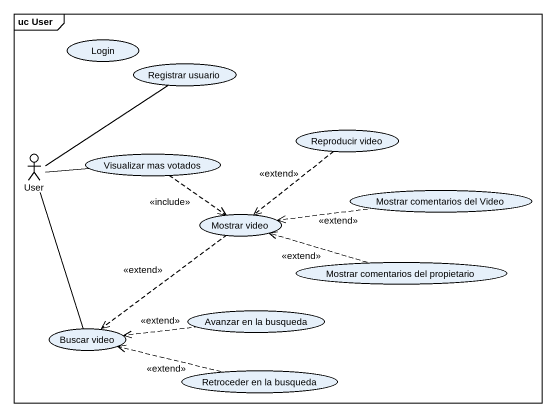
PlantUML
@startuml
mainframe uc User
usecase Login
usecase "Registrar usuario" as Registrar_usuario
actor User
usecase "Visualizar mas votados" as Visualizar_mas_votados
usecase "Reproducir video" as Reproducir_video
usecase "Mostrar comentarios del Video" as Mostrar_comentarios_del
usecase "Mostrar video" as Mostrar_video
usecase "Mostrar comentarios del propietario" as Mostrar_comentarios_del_2
usecase "Avanzar en la busqueda" as Avanzar_en_la_busqueda
usecase "Buscar video" as Buscar_video
usecase "Retroceder en la busqueda" as Retroceder_en_la_busqueda
User -up- Registrar_usuario
User -right- Visualizar_mas_votados
User -- Buscar_video
Visualizar_mas_votados ..> Mostrar_video : <<include>>
Reproducir_video ..> Mostrar_video : <<extend>>
Mostrar_comentarios_del .left.> Mostrar_video : <<extend>>
Mostrar_video ..> Buscar_video : <<extend>>
Mostrar_comentarios_del_2 .left.> Mostrar_video : <<extend>>
Avanzar_en_la_busqueda .left.> Buscar_video : <<extend>>
Retroceder_en_la_busqueda .left.> Buscar_video : <<extend>>
@enduml
